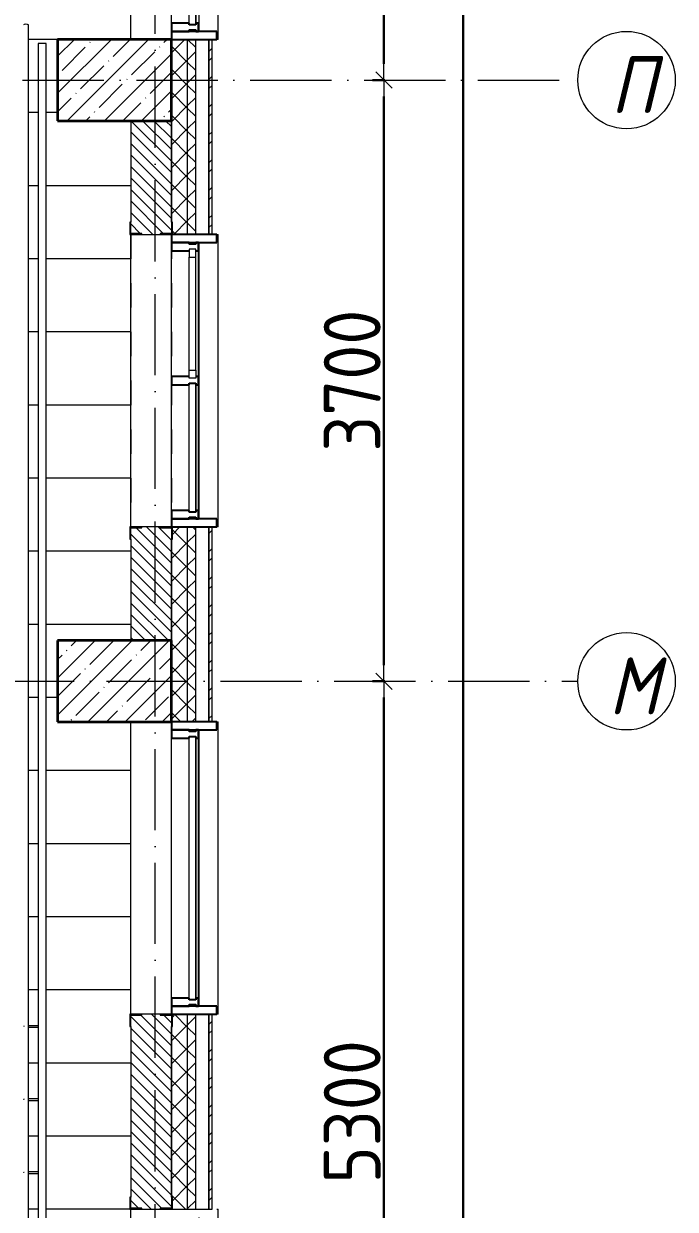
# Model space of a CAD drawing. Header units: millimetres. Extents: x -213536 to 1564669, y -45299 to 942238.
# Drawn here: x -185625 to -181617, y 205277 to 212574 of the extents above; entities that cross this region are included whole.
import ezdxf

# ---------------------------------------------------------------- set-up
doc = ezdxf.new("R2010")
doc.units = ezdxf.units.MM
doc.linetypes.add('50_200_ШТРИХ_1Т_ш5_п1_п1_', pattern=[700, 500, -100, 0, -100])
doc.linetypes.add('Штрих короткий', pattern=[300, 150, -150])
for name, color, linetype, lineweight in [('0-1', 7, 'Continuous', 5), ('0-2', 7, 'Continuous', 9), ('Импосты витража', 7, 'Continuous', 9), ('Импосты витража-1', 7, 'Continuous', 25), ('Каркас_Импост', 7, 'Continuous', 13), ('Каркас_Импост-1', 7, 'Continuous', 9), ('Контуры', 7, 'Continuous', 9), ('Линии подступенков', 7, 'Continuous', 9), ('Линии свеса', 7, 'Continuous', 9), ('Несущие колонны', 7, 'Continuous', 9), ('Несущие колонны-1', 7, 'Continuous', 35), ('Обобщенные модели', 7, 'Continuous', 9), ('Общие ребра', 7, 'Continuous', 9), ('Ограждение', 7, 'Continuous', 9), ('Окна', 7, 'Continuous', 9), ('Оси', 7, 'Continuous', 9), ('Оси-1', 7, 'Continuous', 20), ('Оси-2', 7, '50_200_ШТРИХ_1Т_ш5_п1_п1_', 9), ('Остекление-1', 7, 'Continuous', 9), ('Перемычка-1', 7, 'Штрих короткий', 9), ('Размеры', 7, 'Continuous', 15), ('Стены', 7, 'Continuous', 9), ('Стены-1', 7, 'Continuous', 13), ('Штриховка разреза-1', 7, 'Continuous', 9)]:
    doc.layers.add(name, color=color, linetype=linetype, lineweight=lineweight)
doc.layers.get('0-2').off()
doc.styles.add('ISOCPEUR_I_1', font='isocpeui.ttf', dxfattribs={"width": 0.85, "height": 2.5})
doc.styles.add('СПДС', font='isocpeur.ttf', dxfattribs={"width": 0.9})
doc.dimstyles.new('Размера А3', dxfattribs={"dimtxt": 200, "dimasz": 100, "dimexe": 70, "dimexo": 100, "dimgap": 20, "dimtad": 1, "dimdec": 0, "dimrnd": 10, "dimzin": 0, "dimdsep": 46, "dimtxsty": 'СПДС', "dimblk": 'ARROWHEAD_6', "dimcen": 1, "dimclrd": 256, "dimclre": 256, "dimclrt": 256, "dimazin": 0, "dimtfac": 1, "dimtdec": 0, "dimtmove": 2, "dimatfit": 3, "dimfxl": 1, "dimtolj": 1, "dimtzin": 0, "dimarcsym": 0})
pattern_1 = [(45, (0, 0), (-70.71068, 70.71068), []), (135, (0, 0), (-70.71068, -70.71068), [])]
pattern_2 = [(135, (0, 0), (-35.35534, -35.35534), [])]

# ---------------------------------------------------------------- blocks, each defined once
blk = doc.blocks.new('BSC_Колонна _Прямоугольная - 500х700-V118-АИ2_02_План отделки стен 2-го этажа _Часть 2_')
at = {"layer": 'Несущие колонны'}
h = blk.add_hatch(dxfattribs=at)
h.set_pattern_fill('FP_117', color=256, style=0, pattern_type=2)
h.set_pattern_definition([(315, (-24600, 25550), (114.04925, 114.04925), []), (315, (-24600, 25435.95), (114.04925, 114.04925), [201.613, -40.323, 3.353, -36.97])])
h.paths.add_polyline_path([(-250, 237), (-250, -350), (250, -350), (250, 350), (-250, 350)], flags=0)
at = {"layer": 'Несущие колонны-1'}
for p, q in [((250, 350), (-250, 350)), ((-250, 350), (-250, -350)), ((250, -350), (250, 350)), ((-250, -350), (250, -350))]:
    blk.add_line(p, q, dxfattribs=at)
blk = doc.blocks.new('BSC_Колонна _Прямоугольная - 500х700-V119-АИ2_02_План отделки стен 2-го этажа _Часть 2_')
at = {"layer": 'Несущие колонны'}
h = blk.add_hatch(dxfattribs=at)
h.set_pattern_fill('FP_118', color=256, style=0, pattern_type=2)
h.set_pattern_definition([(315, (-28300, 25550), (114.04925, 114.04925), []), (315, (-28300, 25435.95), (114.04925, 114.04925), [201.613, -40.323, 3.353, -36.97])])
h.paths.add_polyline_path([(-250, 350), (-250, -350), (250, -350), (250, 350), (-85.9, 350)], flags=0)
at = {"layer": 'Несущие колонны-1'}
for p, q in [((250, 350), (-250, 350)), ((-250, 350), (-250, -350)), ((250, -350), (250, 350)), ((-250, -350), (250, -350))]:
    blk.add_line(p, q, dxfattribs=at)
blk = doc.blocks.new('Проем_Дверь_Прямоугольный - 1800х2700h_оконные проемы-25805030-АИ2_02_План отделки стен 2-го этажа _Часть 2_')
at = {"layer": 'Перемычка-1'}
for p, q in [((900, 125), (-900, 125)), ((900, -125), (-900, -125))]:
    blk.add_line(p, q, dxfattribs=at)
blk = doc.blocks.new('PNS_Панель прямоугольная1 - Нр_Стекло - 40мм-25293744-АИ2_02_План отделки стен 2-го этажа _Часть 2_')
at = {"layer": 'Остекление-1'}
for p, q in [((-800, 40), (800, 40)), ((-810, 0), (810, 0)), ((800, 0), (-800, 0))]:
    blk.add_line(p, q, dxfattribs=at)
blk = doc.blocks.new('Прямоугольный импост - Импост структурный с накладкой - 150мм-25651488-АИ2_02_План отделки стен 2-го этажа _Часть 2_')
at = {"layer": 'Импосты витража'}
for p, q in [((44650, -100), (46250, -100)), ((44650, -267), (46250, -267))]:
    blk.add_line(p, q, dxfattribs=at)
blk = doc.blocks.new('Прямоугольный импост - Импост структурный с накладкой - 150мм-25651501-АИ2_02_План отделки стен 2-го этажа _Часть 2_')
at = {"layer": 'Импосты витража-1'}
for p, q in [((-25, 0), (-25, 17)), ((-25, 17), (25, 17)), ((-15, 0), (-25, 0)), ((-15, -40), (-15, 0)), ((25, 0), (15, 0)), ((15, 0), (15, -40)), ((25, 17), (25, 0)), ((-25, -150), (-25, -40)), ((-25, -40), (-15, -40)), ((15, -40), (25, -40)), ((25, -40), (25, -150)), ((25, -150), (-25, -150))]:
    blk.add_line(p, q, dxfattribs=at)
blk = doc.blocks.new('Прямоугольный импост - Откос НВФ_50х280 мм-V159-АИ2_02_План отделки стен 2-го этажа _Часть 2_')
at = {"layer": 'Импосты витража-1'}
for p, q in [((-50, 130), (0, 130)), ((-50, -150), (-50, 130)), ((0, 130), (0, -150)), ((0, -150), (-50, -150))]:
    blk.add_line(p, q, dxfattribs=at)
blk = doc.blocks.new('Прямоугольный импост - Откос НВФ_50х280 мм-25995273-АИ2_02_План отделки стен 2-го этажа _Часть 2_')
at = {"layer": 'Импосты витража-1'}
for p, q in [((0, 130), (-50, 130)), ((-50, 130), (-50, -150)), ((0, -144), (0, 130)), ((-50, -150), (0, -150))]:
    blk.add_line(p, q, dxfattribs=at)
blk = doc.blocks.new('Фахверк_СКБ_Уголок - 250_2700-27497298-АИ2_02_План отделки стен 2-го этажа _Часть 2_')
at = {"layer": 'Обобщенные модели'}
for p, q in [((200, 181), (125, 181)), ((125, 181), (125, 106)), ((131, 106), (131, 175)), ((131, 175), (200, 175)), ((200, 175), (200, 181)), ((125, 106), (131, 106)), ((131, -6), (125, -6)), ((125, -6), (125, -81)), ((131, -75), (131, -6)), ((125, -81), (200, -81)), ((200, -75), (131, -75)), ((200, -81), (200, -75))]:
    blk.add_line(p, q, dxfattribs=at)
blk = doc.blocks.new('PNS_Панель прямоугольная2 - Нр_Стекло - 40мм-28983588-АИ2_02_План отделки стен 2-го этажа _Часть 2_')
at = {"layer": 'Каркас_Импост'}
for p, q in [((-397.5, 0), (-397.5, 40)), ((-397.5, 40), (-347.5, 40)), ((-347.5, 40), (-347.5, 0)), ((397.5, 40), (347.5, 40)), ((347.5, 40), (347.5, 0)), ((397.5, 0), (397.5, 40)), ((-347.5, 0), (-397.5, 0)), ((347.5, 0), (397.5, 0))]:
    blk.add_line(p, q, dxfattribs=at)
at = {"layer": 'Каркас_Импост-1'}
for p, q in [((-347.5, 40), (347.5, 40)), ((-347.5, 0), (347.5, 0))]:
    blk.add_line(p, q, dxfattribs=at)
blk = doc.blocks.new('Прямоугольный импост - Импост структурный с накладкой - 150мм-25647633-АИ2_02_План отделки стен 2-го этажа _Часть 2_')
at = {"layer": 'Импосты витража-1'}
for p, q in [((-25, 0), (-25, 17)), ((-25, 17), (25, 17)), ((-15, 0), (-25, 0)), ((-15, -40), (-15, 0)), ((25, 17), (25, 0)), ((-25, -150), (-25, -40)), ((-25, -40), (-15, -40)), ((25, -40), (25, -150)), ((25, -150), (-25, -150))]:
    blk.add_line(p, q, dxfattribs=at)
blk = doc.blocks.new('Прямоугольный импост - Импост структурный с накладкой - 150мм-25647642-АИ2_02_План отделки стен 2-го этажа _Часть 2_')
at = {"layer": 'Импосты витража'}
for p, q in [((42475, -100), (43250, -100)), ((42475, -267), (43250, -267))]:
    blk.add_line(p, q, dxfattribs=at)
blk = doc.blocks.new('Прямоугольный импост - Импост структурный с накладкой - 150мм-V150-АИ2_02_План отделки стен 2-го этажа _Часть 2_')
at = {"layer": 'Импосты витража-1'}
for p, q in [((-25, 0), (-25, 17)), ((-25, 17), (25, 17)), ((25, 0), (15, 0)), ((15, 0), (15, -40)), ((25, 17), (25, 0)), ((-25, -150), (-25, -40)), ((15, -40), (25, -40)), ((25, -40), (25, -150)), ((25, -150), (-25, -150))]:
    blk.add_line(p, q, dxfattribs=at)
blk = doc.blocks.new('PNS_Панель прямоугольная1 - Нр_Стекло - 40мм-25259299-АИ2_02_План отделки стен 2-го этажа _Часть 2_')
at = {"layer": 'Остекление-1'}
for p, q in [((-387.5, 40), (387.5, 40)), ((-397.5, 0), (397.5, 0)), ((387.5, 0), (-387.5, 0))]:
    blk.add_line(p, q, dxfattribs=at)
blk = doc.blocks.new('Прямоугольный импост - Импост структурный с накладкой - 150мм-25647644-АИ2_02_План отделки стен 2-го этажа _Часть 2_')
at = {"layer": 'Импосты витража-1'}
for p, q in [((-25, 0), (-25, 17)), ((-25, 17), (25, 17)), ((-15, 0), (-25, 0)), ((-15, -40), (-15, 0)), ((25, 0), (15, 0)), ((15, 0), (15, -40)), ((25, 17), (25, 0)), ((-25, -150), (-25, -40)), ((-25, -40), (-15, -40)), ((15, -40), (25, -40)), ((25, -40), (25, -150)), ((25, -150), (-25, -150))]:
    blk.add_line(p, q, dxfattribs=at)
blk = doc.blocks.new('Прямоугольный импост - Откос НВФ_50х280 мм-25993834-АИ2_02_План отделки стен 2-го этажа _Часть 2_')
at = {"layer": 'Импосты витража-1'}
for p, q in [((-50, 130), (0, 130)), ((-50, -150), (-50, 130)), ((0, 130), (0, -144)), ((0, -150), (-50, -150))]:
    blk.add_line(p, q, dxfattribs=at)
blk = doc.blocks.new('Прямоугольный импост - Откос НВФ_50х280 мм-25993838-АИ2_02_План отделки стен 2-го этажа _Часть 2_')
at = {"layer": 'Импосты витража-1'}
for p, q in [((0, 130), (-50, 130)), ((-50, 130), (-50, -150)), ((0, -144), (0, 130)), ((-50, -150), (0, -150))]:
    blk.add_line(p, q, dxfattribs=at)
blk = doc.blocks.new('Прямоугольный импост - Откос НВФ_50х280 мм-V162-АИ2_02_План отделки стен 2-го этажа _Часть 2_')
at = {"layer": 'Импосты витража-1'}
for p, q in [((0, 130), (-50, 130)), ((-50, 130), (-50, -150)), ((0, -150), (0, 130)), ((-50, -150), (0, -150))]:
    blk.add_line(p, q, dxfattribs=at)
blk = doc.blocks.new('Отлив_СКБ - Отлив витража_120_НВФ-31885687-АИ2_02_План отделки стен 2-го этажа _Часть 2_')
at = {"layer": 'Окна'}
for p, q in [((1750, -2), (50, -2)), ((0, -120), (0, -113)), ((0, -120), (1800, -120)), ((1800, -113), (1800, -120))]:
    blk.add_line(p, q, dxfattribs=at)
blk = doc.blocks.new('Ограждение_СКБ_Подвал1 - 145_Ограждение_СКБ_Актовый-33692680-АИ2_02_План отделки стен 2-го этажа _Часть 2_')
at = {"layer": 'Ограждение'}
for p, q in [((12160, 25), (-200, 25)), ((-200, 25), (-200, -25)), ((-200, -25), (12160, -25))]:
    blk.add_line(p, q, dxfattribs=at)
blk = doc.blocks.new('О_Кронштейн_Форма Г_Круг_ГОСТ 25903 - О_Кронштейн_Форма Г_Круг_ГОСТ 2590-2006 2-V263-АИ2_02_План отделки стен 2-го этажа _Часть 2_')
at = {"layer": 'Ограждение'}
for p, q in [((25080, 20680), (25022.5, 20680)), ((25022.5, 20670), (25080, 20670))]:
    blk.add_line(p, q, dxfattribs=at)
at = {"layer": 'Ограждение', "flags": 128}
for points in [[(24992.7, 20676.4), (24992.8, 20676.6), (24992.8, 20676.8), (24992.9, 20676.9), (24993, 20677.1), (24993.1, 20677.3), (24993.2, 20677.5), (24993.3, 20677.7), (24993.4, 20677.8), (24993.5, 20678), (24993.6, 20678.1), (24993.7, 20678.3), (24993.9, 20678.4), (24994, 20678.6), (24994.2, 20678.7), (24994.3, 20678.9), (24994.5, 20679), (24994.6, 20679.1), (24994.8, 20679.2), (24995, 20679.3), (24995.1, 20679.4)], [(25020.2, 20680), (25021.2, 20680), (25022.2, 20680), (25022.5, 20680)], [(25022.5, 20670), (25021.5, 20670), (25020.5, 20670)]]:
    blk.add_lwpolyline(points, dxfattribs=at)
blk = doc.blocks.new('О_Кронштейн_Форма Г_Круг_ГОСТ 25903 - О_Кронштейн_Форма Г_Круг_ГОСТ 2590-2006 2-V264-АИ2_02_План отделки стен 2-го этажа _Часть 2_')
at = {"layer": 'Ограждение'}
for p, q in [((25080, 22030), (25022.5, 22030)), ((25022.5, 22020), (25080, 22020))]:
    blk.add_line(p, q, dxfattribs=at)
at = {"layer": 'Ограждение', "flags": 128}
for points in [[(24992.7, 22026.4), (24992.8, 22026.6), (24992.8, 22026.8), (24992.9, 22026.9), (24993, 22027.1), (24993.1, 22027.3), (24993.2, 22027.5), (24993.3, 22027.7), (24993.4, 22027.8), (24993.5, 22028), (24993.6, 22028.1), (24993.7, 22028.3), (24993.9, 22028.4), (24994, 22028.6), (24994.2, 22028.7), (24994.3, 22028.9), (24994.5, 22029), (24994.6, 22029.1), (24994.8, 22029.2), (24995, 22029.3)], [(25020.2, 22030), (25021.2, 22030), (25022.2, 22030), (25022.5, 22030)], [(25022.5, 22020), (25021.5, 22020), (25020.5, 22020)]]:
    blk.add_lwpolyline(points, dxfattribs=at)
blk = doc.blocks.new('О_Элемент поручня_Маршевый_Труба_ГОСТ 8732-78 - О_Элемент поручня_Маршевый_Труба_ГОСТ 8732-78-33756936-АИ2_02_План отделки стен 2-го этажа _Часть 2_')
at = {"layer": 'Ограждение'}
blk.add_line((-12254.2, -30), (-4.7, -30), dxfattribs=at)
for start_param, end_param in [(4.712389, 6.283185), (3.141593, 4.712389)]:
    blk.add_ellipse((-4.7, -15), major_axis=(0, 15), ratio=0.316146, start_param=start_param, end_param=end_param, dxfattribs=at)
blk = doc.blocks.new('0125-Р-ОО-Ш2-АР-о_23_10_2024_rvt-1-АИ2_02_План отделки стен 2-го этажа _Часть 2_')
at = {"layer": 'Штриховка разреза-1'}
h = blk.add_hatch(dxfattribs=at)
h.set_pattern_fill('FP_81', color=256, style=0, pattern_type=2)
h.set_pattern_definition(pattern_1)
h.paths.add_polyline_path([(26050, 11350), (26050, 13550), (26000, 13550), (26000, 11350)], flags=0)
h.paths.add_polyline_path([(26000, 15350), (26050, 15350), (26050, 16550), (26000, 16550), (26000, 16201.6)], flags=0)
h.paths.add_polyline_path([(26050, 18350), (26050, 19550), (26000, 19550), (26000, 18350)], flags=0)
h.paths.add_polyline_path([(26000, 21350), (26050, 21350), (26050, 22550), (26000, 22550), (26000, 21745.8)], flags=0)
h.paths.add_polyline_path([(26050, 24350), (26050, 25550), (26000, 25550), (26000, 24350)], flags=0)
h.paths.add_polyline_path([(26050, 27350), (26050, 28550), (26000, 28550), (26000, 27350)], flags=0)
h.paths.add_polyline_path([(26000, 30350), (26050, 30350), (26050, 31550), (26000, 31550), (26000, 30986.2)], flags=0)
h.paths.add_polyline_path([(26000, 33350), (26050, 33350), (26050, 34550), (26000, 34550), (26000, 33758.3)], flags=0)
h.paths.add_polyline_path([(26050, 36350), (26050, 37550), (26000, 37550), (26000, 36350)], flags=0)
h.paths.add_polyline_path([(26050, 39350), (26050, 40550), (26000, 40550), (26000, 39350)], flags=0)
h.paths.add_polyline_path([(26050, 42350), (26050, 43600), (26000, 43600), (26000, 42350)], flags=0)
h.paths.add_polyline_path([(26050, 45400), (26050, 49650), (26000, 49650), (26000, 45400)], flags=0)
h = blk.add_hatch(dxfattribs=at)
h.set_pattern_fill('FP_81', color=256, style=0, pattern_type=2)
h.set_pattern_definition(pattern_1)
h.paths.add_polyline_path([(26000, 11350), (26000, 13550), (25906, 13550), (25906, 13475), (25900, 13475), (25900, 11350)], flags=0)
h.paths.add_polyline_path([(25906, 15350), (26000, 15350), (26000, 16550), (25906, 16550), (25906, 16475), (25900, 16475), (25900, 15425), (25906, 15425), (25906, 15356)], flags=0)
h.paths.add_polyline_path([(25906, 18350), (26000, 18350), (26000, 19550), (25900, 19550), (25900, 18425), (25906, 18425), (25906, 18356)], flags=0)
h.paths.add_polyline_path([(25906, 21350), (26000, 21350), (26000, 22550), (25906, 22550), (25906, 22475), (25900, 22475), (25900, 21425), (25906, 21425), (25906, 21356)], flags=0)
h.paths.add_polyline_path([(25900, 24350), (26000, 24350), (26000, 25550), (25906, 25550), (25906, 25475), (25900, 25475), (25900, 24850)], flags=0)
h.paths.add_polyline_path([(26000, 27350), (26000, 28550), (25900, 28550), (25900, 27425), (25906, 27425), (25906, 27350)], flags=0)
h.paths.add_polyline_path([(26000, 30350), (26000, 31550), (25906, 31550), (25906, 31475), (25900, 31475), (25900, 30425), (25906, 30425), (25906, 30350)], flags=0)
h.paths.add_polyline_path([(26000, 33350), (26000, 34550), (25900, 34550), (25900, 33425), (25906, 33425), (25906, 33350)], flags=0)
h.paths.add_polyline_path([(25906, 36350), (26000, 36350), (26000, 37550), (25906, 37550), (25906, 37475), (25900, 37475), (25900, 36425), (25906, 36425), (25906, 36356)], flags=0)
h.paths.add_polyline_path([(25906, 39350), (26000, 39350), (26000, 40550), (25900, 40550), (25900, 39425), (25906, 39425), (25906, 39356)], flags=0)
h.paths.add_polyline_path([(26000, 42350), (26000, 43600), (25906, 43600), (25906, 43525), (25900, 43525), (25900, 42425), (25906, 42425), (25906, 42350)], flags=0)
h.paths.add_polyline_path([(26000, 45400), (26000, 49550), (25900, 49550), (25900, 45400)], flags=0)
h = blk.add_hatch(dxfattribs=at)
h.set_pattern_fill('FP_80', color=256, style=0, pattern_type=2)
h.set_pattern_definition([(45, (0, 0), (-85.5366, 85.5366), []), (45, (57.02, 0), (-85.5366, 85.5366), [])])
h.paths.add_polyline_path([(26130, 11540), (26150, 11540), (26150, 13550), (26130, 13550), (26130, 12505.4)], flags=0)
h.paths.add_polyline_path([(26130, 15350), (26150, 15350), (26150, 16550), (26130, 16550), (26130, 16201.6)], flags=0)
h.paths.add_polyline_path([(26150, 18350), (26150, 19550), (26130, 19550), (26130, 18350)], flags=0)
h.paths.add_polyline_path([(26150, 21350), (26150, 22550), (26130, 22550), (26130, 21350)], flags=0)
h.paths.add_polyline_path([(26130, 24350), (26150, 24350), (26150, 25550), (26130, 25550), (26130, 25442)], flags=0)
h.paths.add_polyline_path([(26130, 27350), (26150, 27350), (26150, 28550), (26130, 28550), (26130, 28214.1)], flags=0)
h.paths.add_polyline_path([(26150, 30350), (26150, 31550), (26130, 31550), (26130, 30350)], flags=0)
h.paths.add_polyline_path([(26130, 33350), (26150, 33350), (26150, 34550), (26130, 34550), (26130, 33758.3)], flags=0)
h.paths.add_polyline_path([(26150, 36350), (26150, 37550), (26130, 37550), (26130, 36350)], flags=0)
h.paths.add_polyline_path([(26150, 39350), (26150, 40550), (26130, 40550), (26130, 39350)], flags=0)
h.paths.add_polyline_path([(26150, 42350), (26150, 43370), (26130, 43370), (26130, 42350)], flags=0)
h = blk.add_hatch(dxfattribs=at)
h.set_pattern_fill('FP_2', color=256, style=0, pattern_type=2)
h.set_pattern_definition(pattern_2)
h.paths.add_polyline_path([(25900, 24850), (25900, 25544), (25831, 25544), (25831, 25550), (25719, 25550), (25719, 25544), (25650, 25544), (25650, 24850), (25779, 24850)], flags=0)
h.paths.add_polyline_path([(25831, 27350), (25831, 27356), (25900, 27356), (25900, 28050), (25650, 28050), (25650, 27356), (25719, 27356), (25719, 27350), (25779, 27350)], flags=0)
h = blk.add_hatch(dxfattribs=at)
h.set_pattern_fill('FP_2', color=256, style=0, pattern_type=2)
h.set_pattern_definition(pattern_2)
h.paths.add_polyline_path([(25831, 21350), (25831, 21356), (25900, 21356), (25900, 22544), (25831, 22544), (25831, 22550), (25719, 22550), (25719, 22544), (25650, 22544), (25650, 21356), (25719, 21356), (25719, 21350), (25779, 21350)], flags=0)
at = {"layer": 'Контуры'}
blk.add_line((25200, 28550), (25020.2, 28550), dxfattribs=at)
at = {"layer": 'Линии подступенков'}
for p, q in [((25200, 28550), (25020.2, 28550)), ((25080, 28100), (25020.2, 28100)), ((25200, 28100), (25130, 28100)), ((25080, 27650), (25020.2, 27650)), ((25650, 27650), (25130, 27650)), ((25080, 27200), (25020.2, 27200)), ((25650, 27200), (25130, 27200)), ((25080, 26750), (25020.2, 26750)), ((25650, 26750), (25130, 26750)), ((25080, 26300), (25020.2, 26300)), ((25650, 26300), (25130, 26300)), ((25080, 25850), (25020.2, 25850)), ((25650, 25850), (25130, 25850)), ((25080, 25400), (25020.2, 25400)), ((25650, 25400), (25130, 25400)), ((25080, 24950), (25020.2, 24950)), ((25650, 24950), (25130, 24950)), ((25080, 24500), (25020.2, 24500)), ((25200, 24500), (25130, 24500)), ((25080, 24050), (25020.2, 24050)), ((25650, 24050), (25130, 24050)), ((25080, 23600), (25019.8, 23600)), ((25650, 23600), (25130, 23600)), ((25080, 23150), (25019.8, 23150)), ((25650, 23150), (25130, 23150)), ((25080, 22700), (25020, 22700)), ((25650, 22700), (25130, 22700)), ((25080, 22250), (25020, 22250)), ((25650, 22250), (25130, 22250)), ((25080, 21800), (25020, 21800)), ((25650, 21800), (25130, 21800)), ((25080, 21350), (25020, 21350)), ((25644, 21350), (25130, 21350))]:
    blk.add_line(p, q, dxfattribs=at)
at = {"layer": 'Линии свеса'}
for p, q in [((25080, 28100), (25020.2, 28100)), ((25200, 28100), (25130, 28100)), ((25080, 27650), (25020.2, 27650)), ((25650, 27650), (25130, 27650)), ((25080, 27200), (25020.2, 27200)), ((25650, 27200), (25130, 27200)), ((25080, 26750), (25020.2, 26750)), ((25650, 26750), (25130, 26750)), ((25080, 26300), (25020.2, 26300)), ((25650, 26300), (25130, 26300)), ((25080, 25850), (25020.2, 25850)), ((25650, 25850), (25130, 25850)), ((25080, 25400), (25020.2, 25400)), ((25650, 25400), (25130, 25400)), ((25080, 24950), (25020.2, 24950)), ((25650, 24950), (25130, 24950)), ((25080, 24500), (25020.2, 24500)), ((25200, 24500), (25130, 24500)), ((25080, 24050), (25020.2, 24050)), ((25650, 24050), (25130, 24050)), ((25080, 23600), (25019.8, 23600)), ((25650, 23600), (25130, 23600)), ((25080, 23150), (25019.8, 23150)), ((25650, 23150), (25130, 23150)), ((25080, 22700), (25020, 22700)), ((25650, 22700), (25130, 22700)), ((25080, 22250), (25020, 22250)), ((25650, 22250), (25130, 22250)), ((25080, 21800), (25020, 21800)), ((25650, 21800), (25130, 21800)), ((25080, 21350), (25020, 21350)), ((25644, 21350), (25130, 21350))]:
    blk.add_line(p, q, dxfattribs=at)
at = {"layer": 'Общие ребра'}
for p, q in [((26000, 27350), (26000, 28550)), ((26050, 27350), (26050, 28550)), ((25900, 28050), (25900, 27425)), ((25900, 27425), (25900, 28050)), ((26000, 24350), (26000, 25550)), ((26050, 24350), (26050, 25550)), ((25900, 25475), (25900, 24850)), ((25900, 24850), (25900, 25475)), ((26000, 21350), (26000, 22550)), ((26050, 21350), (26050, 22550)), ((25900, 22475), (25900, 21425)), ((25900, 21425), (25900, 22475))]:
    blk.add_line(p, q, dxfattribs=at)
at = {"layer": 'Стены'}
for p, q in [((25650, 28550), (25650, 30350)), ((25650, 25550), (25650, 27350)), ((25650, 22550), (25650, 24350)), ((25650, 19550), (25650, 21350))]:
    blk.add_line(p, q, dxfattribs=at)
at = {"layer": 'Стены-1'}
for p, q in [((26130, 28550), (25900, 28550)), ((26130, 27350), (26130, 28550)), ((26130, 28550), (26130, 27350)), ((26150, 28550), (26130, 28550)), ((26150, 27350), (26150, 28550)), ((25650, 28050), (25650, 27425)), ((25719, 27350), (25831, 27350)), ((25906, 27350), (26130, 27350)), ((26130, 27350), (26150, 27350)), ((25831, 25550), (25719, 25550)), ((26130, 25550), (25906, 25550)), ((26130, 24350), (26130, 25550)), ((26130, 25550), (26130, 24350)), ((26150, 25550), (26130, 25550)), ((26150, 24350), (26150, 25550)), ((25650, 25475), (25650, 24850)), ((25900, 24350), (26130, 24350)), ((26130, 24350), (26150, 24350)), ((25831, 22550), (25719, 22550)), ((26130, 22550), (25906, 22550)), ((26130, 21350), (26130, 22550)), ((26130, 22550), (26130, 21350)), ((26150, 22550), (26130, 22550)), ((26150, 21350), (26150, 22550)), ((25650, 22475), (25650, 21425)), ((25719, 21350), (25831, 21350)), ((25906, 21350), (26130, 21350)), ((26130, 21350), (26150, 21350))]:
    blk.add_line(p, q, dxfattribs=at)
at = {"layer": '0-2'}
for name, p, rotation in [('Проем_Дверь_Прямоугольный - 1800х2700h_оконные проемы-25805030-АИ2_02_План отделки стен 2-го этажа _Часть 2_', (25775, 29450), 269.9999999999999), ('Отлив_СКБ - Отлив витража_120_НВФ-31885687-АИ2_02_План отделки стен 2-го этажа _Часть 2_', (26067, 28550), 90), ('PNS_Панель прямоугольная1 - Нр_Стекло - 40мм-25259299-АИ2_02_План отделки стен 2-го этажа _Часть 2_', (26050, 29037.5), 89.99999999999753), ('О_Элемент поручня_Маршевый_Труба_ГОСТ 8732-78 - О_Элемент поручня_Маршевый_Труба_ГОСТ 8732-78-33756936-АИ2_02_План отделки стен 2-го этажа _Часть 2_', (24990.2, 28643.9), 90.0000000000001), ('BSC_Колонна _Прямоугольная - 500х700-V119-АИ2_02_План отделки стен 2-го этажа _Часть 2_', (25550, 28300), 89.9999999999999), ('Прямоугольный импост - Откос НВФ_50х280 мм-V162-АИ2_02_План отделки стен 2-го этажа _Часть 2_', (26050, 28550), 269.9999999999975), ('Ограждение_СКБ_Подвал1 - 145_Ограждение_СКБ_Актовый-33692680-АИ2_02_План отделки стен 2-го этажа _Часть 2_', (25105, 28325), 270.0000000000011), ('Фахверк_СКБ_Уголок - 250_2700-27497298-АИ2_02_План отделки стен 2-го этажа _Часть 2_', (25825, 27225), 89.99999999999991), ('Проем_Дверь_Прямоугольный - 1800х2700h_оконные проемы-25805030-АИ2_02_План отделки стен 2-го этажа _Часть 2_', (25775, 26450), 89.99999999999991), ('Отлив_СКБ - Отлив витража_120_НВФ-31885687-АИ2_02_План отделки стен 2-го этажа _Часть 2_', (26067, 25550), 90), ('Прямоугольный импост - Импост структурный с накладкой - 150мм-25647642-АИ2_02_План отделки стен 2-го этажа _Часть 2_', (25800, -16000), 89.99999999999999), ('PNS_Панель прямоугольная2 - Нр_Стекло - 40мм-28983588-АИ2_02_План отделки стен 2-го этажа _Часть 2_', (26050, 26862.5), 89.99999999999753), ('Прямоугольный импост - Импост структурный с накладкой - 150мм-25647642-АИ2_02_План отделки стен 2-го этажа _Часть 2_', (25800, -16825), 89.99999999999999), ('PNS_Панель прямоугольная1 - Нр_Стекло - 40мм-25259299-АИ2_02_План отделки стен 2-го этажа _Часть 2_', (26050, 26037.5), 89.99999999999753), ('Фахверк_СКБ_Уголок - 250_2700-27497298-АИ2_02_План отделки стен 2-го этажа _Часть 2_', (25725, 25675), 269.9999999999999), ('Прямоугольный импост - Откос НВФ_50х280 мм-25993838-АИ2_02_План отделки стен 2-го этажа _Часть 2_', (26050, 25550), 269.9999999999975), ('BSC_Колонна _Прямоугольная - 500х700-V118-АИ2_02_План отделки стен 2-го этажа _Часть 2_', (25550, 24600), 89.9999999999999), ('Проем_Дверь_Прямоугольный - 1800х2700h_оконные проемы-25805030-АИ2_02_План отделки стен 2-го этажа _Часть 2_', (25775, 23450), 269.9999999999999), ('Отлив_СКБ - Отлив витража_120_НВФ-31885687-АИ2_02_План отделки стен 2-го этажа _Часть 2_', (26067, 22550), 90), ('Прямоугольный импост - Импост структурный с накладкой - 150мм-25651488-АИ2_02_План отделки стен 2-го этажа _Часть 2_', (25800, -22000), 89.99999999999986), ('PNS_Панель прямоугольная1 - Нр_Стекло - 40мм-25293744-АИ2_02_План отделки стен 2-го этажа _Часть 2_', (26050, 23450), 89.99999999999899), ('Фахверк_СКБ_Уголок - 250_2700-27497298-АИ2_02_План отделки стен 2-го этажа _Часть 2_', (25725, 22675), 269.9999999999999), ('Прямоугольный импост - Откос НВФ_50х280 мм-25995273-АИ2_02_План отделки стен 2-го этажа _Часть 2_', (26050, 22550), 269.999999999999), ('Фахверк_СКБ_Уголок - 250_2700-27497298-АИ2_02_План отделки стен 2-го этажа _Часть 2_', (25825, 21225), 89.99999999999991), ('Проем_Дверь_Прямоугольный - 1800х2700h_оконные проемы-25805030-АИ2_02_План отделки стен 2-го этажа _Часть 2_', (25775, 20450), 269.9999999999999), ('Отлив_СКБ - Отлив витража_120_НВФ-31885687-АИ2_02_План отделки стен 2-го этажа _Часть 2_', (26067, 19550), 90)]:
    blk.add_blockref(name, p, dxfattribs=dict(at, rotation=rotation))
at = {"layer": '0-2', "extrusion": (0, 0, -1)}
for name, p, rotation in [('Прямоугольный импост - Импост структурный с накладкой - 150мм-25647644-АИ2_02_План отделки стен 2-го этажа _Часть 2_', (-26050, 28625), 90.00000000000249), ('Прямоугольный импост - Откос НВФ_50х280 мм-25993834-АИ2_02_План отделки стен 2-го этажа _Часть 2_', (-26050, 27350), 90.00000000000249), ('Прямоугольный импост - Импост структурный с накладкой - 150мм-V150-АИ2_02_План отделки стен 2-го этажа _Часть 2_', (-26050, 27275), 90.00000000000249), ('Прямоугольный импост - Импост структурный с накладкой - 150мм-25647633-АИ2_02_План отделки стен 2-го этажа _Часть 2_', (-26050, 26450), 90.00000000000249), ('Прямоугольный импост - Импост структурный с накладкой - 150мм-25647644-АИ2_02_План отделки стен 2-го этажа _Часть 2_', (-26050, 25625), 90.00000000000249), ('Прямоугольный импост - Откос НВФ_50х280 мм-V159-АИ2_02_План отделки стен 2-го этажа _Часть 2_', (-26050, 24350), 90.00000000000101), ('Прямоугольный импост - Импост структурный с накладкой - 150мм-25651501-АИ2_02_План отделки стен 2-го этажа _Часть 2_', (-26050, 24275), 90.00000000000101), ('Прямоугольный импост - Импост структурный с накладкой - 150мм-25651501-АИ2_02_План отделки стен 2-го этажа _Часть 2_', (-26050, 22625), 90.00000000000101)]:
    blk.add_blockref(name, p, dxfattribs=dict(at, rotation=rotation))
at = {"layer": '0-2'}
for name, p in [('О_Кронштейн_Форма Г_Круг_ГОСТ 25903 - О_Кронштейн_Форма Г_Круг_ГОСТ 2590-2006 2-V264-АИ2_02_План отделки стен 2-го этажа _Часть 2_', (0, 450)), ('О_Кронштейн_Форма Г_Круг_ГОСТ 25903 - О_Кронштейн_Форма Г_Круг_ГОСТ 2590-2006 2-V264-АИ2_02_План отделки стен 2-го этажа _Часть 2_', (0, 0)), ('О_Кронштейн_Форма Г_Круг_ГОСТ 25903 - О_Кронштейн_Форма Г_Круг_ГОСТ 2590-2006 2-V263-АИ2_02_План отделки стен 2-го этажа _Часть 2_', (0, 900))]:
    blk.add_blockref(name, p, dxfattribs=at)
blk = doc.blocks.new('Ось сетки - Круг_Ø6_00__ISO-2_5_0_9K_-16731441-АИ2_02_План отделки стен 2-го этажа _Часть 2_')
at = {"layer": 'Оси-1'}
blk.add_circle((0, 0), 3, dxfattribs=at)
blk = doc.blocks.new('ARROWHEAD_6')
at = {"color": 0, "linetype": 'Continuous'}
for p, q in [((0, 0), (-1, 0)), ((-0.5, -0.5), (0.5, 0.5))]:
    blk.add_line(p, q, dxfattribs=at)
blk = doc.blocks.new('*D3018')
at = {"layer": 'Defpoints', "color": 0, "transparency": 16777216}
for p in [(233558.9, 247115.2), (233452.9, 241115.2), (233558.9, 241115.2)]:
    blk.add_point(p, dxfattribs=at)
at = {"layer": 'Размеры', "lineweight": -2, "transparency": 16777216}
for p, q in [((233458.9, 247115.2), (233382.9, 247115.2)), ((233452.9, 247015.2), (233452.9, 241215.2)), ((233458.9, 241115.2), (233382.9, 241115.2))]:
    blk.add_line(p, q, dxfattribs=at)
at = {"layer": 'Размеры', "lineweight": -2, "transparency": 16777216, "xscale": 100, "yscale": 100, "zscale": 100}
for p, rotation in [((233452.9, 247115.2), 90), ((233452.9, 241115.2), 270)]:
    blk.add_blockref('ARROWHEAD_6', p, dxfattribs=dict(at, rotation=rotation))
at = {"layer": 'Размеры', "lineweight": 25, "transparency": 16777216, "insert": (233257.9, 244115.2), "char_height": 350, "width": 2.488, "attachment_point": 5, "rotation": 90, "style": 'СПДС'}
blk.add_mtext('\\A1;6000', dxfattribs=at)
blk = doc.blocks.new('*D3019')
at = {"layer": 'Defpoints', "color": 0, "transparency": 16777216}
for p in [(233558.9, 241115.2), (233452.9, 237415.2), (233558.9, 237415.2)]:
    blk.add_point(p, dxfattribs=at)
at = {"layer": 'Размеры', "lineweight": -2, "transparency": 16777216}
for p, q in [((233458.9, 241115.2), (233382.9, 241115.2)), ((233452.9, 241015.2), (233452.9, 237515.2)), ((233458.9, 237415.2), (233382.9, 237415.2))]:
    blk.add_line(p, q, dxfattribs=at)
at = {"layer": 'Размеры', "lineweight": -2, "transparency": 16777216, "xscale": 100, "yscale": 100, "zscale": 100}
for p, rotation in [((233452.9, 241115.2), 90), ((233452.9, 237415.2), 270)]:
    blk.add_blockref('ARROWHEAD_6', p, dxfattribs=dict(at, rotation=rotation))
at = {"layer": 'Размеры', "lineweight": 25, "transparency": 16777216, "insert": (233257.9, 239265.2), "char_height": 350, "width": 2.488, "attachment_point": 5, "rotation": 90, "style": 'СПДС'}
blk.add_mtext('\\A1;3700', dxfattribs=at)
blk = doc.blocks.new('*D3020')
at = {"layer": 'Defpoints', "color": 0, "transparency": 16777216}
for p in [(233558.9, 237415.2), (233452.9, 232115.2), (233558.9, 232115.2)]:
    blk.add_point(p, dxfattribs=at)
at = {"layer": 'Размеры', "lineweight": -2, "transparency": 16777216}
for p, q in [((233458.9, 237415.2), (233382.9, 237415.2)), ((233452.9, 237315.2), (233452.9, 232215.2)), ((233458.9, 232115.2), (233382.9, 232115.2))]:
    blk.add_line(p, q, dxfattribs=at)
at = {"layer": 'Размеры', "lineweight": -2, "transparency": 16777216, "xscale": 100, "yscale": 100, "zscale": 100}
for p, rotation in [((233452.9, 237415.2), 90), ((233452.9, 232115.2), 270)]:
    blk.add_blockref('ARROWHEAD_6', p, dxfattribs=dict(at, rotation=rotation))
at = {"layer": 'Размеры', "lineweight": 25, "transparency": 16777216, "insert": (233257.9, 234765.2), "char_height": 350, "width": 2.488, "attachment_point": 5, "rotation": 90, "style": 'СПДС'}
blk.add_mtext('\\A1;5300', dxfattribs=at)
blk = doc.blocks.new('*D3022')
at = {"layer": 'Defpoints', "color": 0, "transparency": 16777216}
for p in [(233835.2, 262265.2), (233941.3, 262265.2), (233835.2, 228815.2)]:
    blk.add_point(p, dxfattribs=at)
at = {"layer": 'Размеры', "lineweight": -2, "transparency": 16777216}
for p, q in [((233935.2, 262265.2), (234011.3, 262265.2)), ((233941.3, 228915.2), (233941.3, 262165.2)), ((233935.2, 228815.2), (234011.3, 228815.2))]:
    blk.add_line(p, q, dxfattribs=at)
at = {"layer": 'Размеры', "lineweight": -2, "transparency": 16777216, "xscale": 100, "yscale": 100, "zscale": 100}
for p, rotation in [((233941.3, 262265.2), 90), ((233941.3, 228815.2), 270)]:
    blk.add_blockref('ARROWHEAD_6', p, dxfattribs=dict(at, rotation=rotation))
at = {"layer": 'Размеры', "lineweight": 25, "transparency": 16777216, "insert": (233746.3, 245540.2), "char_height": 350, "width": 3.186, "attachment_point": 5, "rotation": 90, "style": 'СПДС'}
blk.add_mtext('\\A1;33450', dxfattribs=at)
blk = doc.blocks.new('Оси1')
at = {"layer": 'Оси-2'}
for p, q in [((232045.6, 210594.5), (232045.6, 264395.4)), ((203926.8, 241115.2), (234645.6, 241115.2)), ((218445.6, 237415.2), (234645.6, 237415.2))]:
    blk.add_line(p, q, dxfattribs=at)
at = {"layer": 'Оси-1', "xscale": 99.99999999999993, "yscale": 99.99999999999993, "zscale": 99.99999999999993, "rotation": 269.9999999999996}
for p in [(234945.6, 241115.2), (234945.6, 237415.2)]:
    blk.add_blockref('Ось сетки - Круг_Ø6_00__ISO-2_5_0_9K_-16731441-АИ2_02_План отделки стен 2-го этажа _Часть 2_', p, dxfattribs=at)
at = {"layer": 'Оси', "char_height": 350, "attachment_point": 1, "style": 'ISOCPEUR_I_1'}
for s, insert, width in [('\\fISOCPEUR|b0|i1|c204|p34|;\\W.9;П', (234847.6, 241261.9), 223.671), ('\\fISOCPEUR|b0|i1|c204|p34|;\\W.9;М', (234835.9, 237561.9), 252.532)]:
    blk.add_mtext(s, dxfattribs=dict(at, insert=insert, width=width))
at = {"layer": 'Размеры', "lineweight": 25}
for base, p1, p2, picture, middle in [((233941.3, 262265.2), (233835.2, 228815.2), (233835.2, 262265.2), '*D3022', (233746.3, 245540.2)), ((233452.9, 241115.2), (233558.9, 247115.2), (233558.9, 241115.2), '*D3018', (233257.9, 244115.2)), ((233452.9, 237415.2), (233558.9, 241115.2), (233558.9, 237415.2), '*D3019', (233257.9, 239265.2)), ((233452.9, 232115.2), (233558.9, 237415.2), (233558.9, 232115.2), '*D3020', (233257.9, 234765.2))]:
    dim = blk.add_linear_dim(base=base, p1=p1, p2=p2, angle=90, dimstyle='Размера А3', override={"dimtxt": 350}, dxfattribs=at)
    dim.commit()
    dim.dimension.update_dxf_attribs({"geometry": picture, "text_midpoint": middle})

msp = doc.modelspace()

# ---------------------------------------------------------------- block references
at = {"color": 2, "lineweight": 30}
msp.add_blockref('Оси1', (-416862.6, -28888), dxfattribs=at)
at = {"layer": '0-1'}
msp.add_blockref('0125-Р-ОО-Ш2-АР-о_23_10_2024_rvt-1-АИ2_02_План отделки стен 2-го этажа _Часть 2_', (-210617, 183927.3), dxfattribs=at)

doc.saveas('drawing.dxf')
